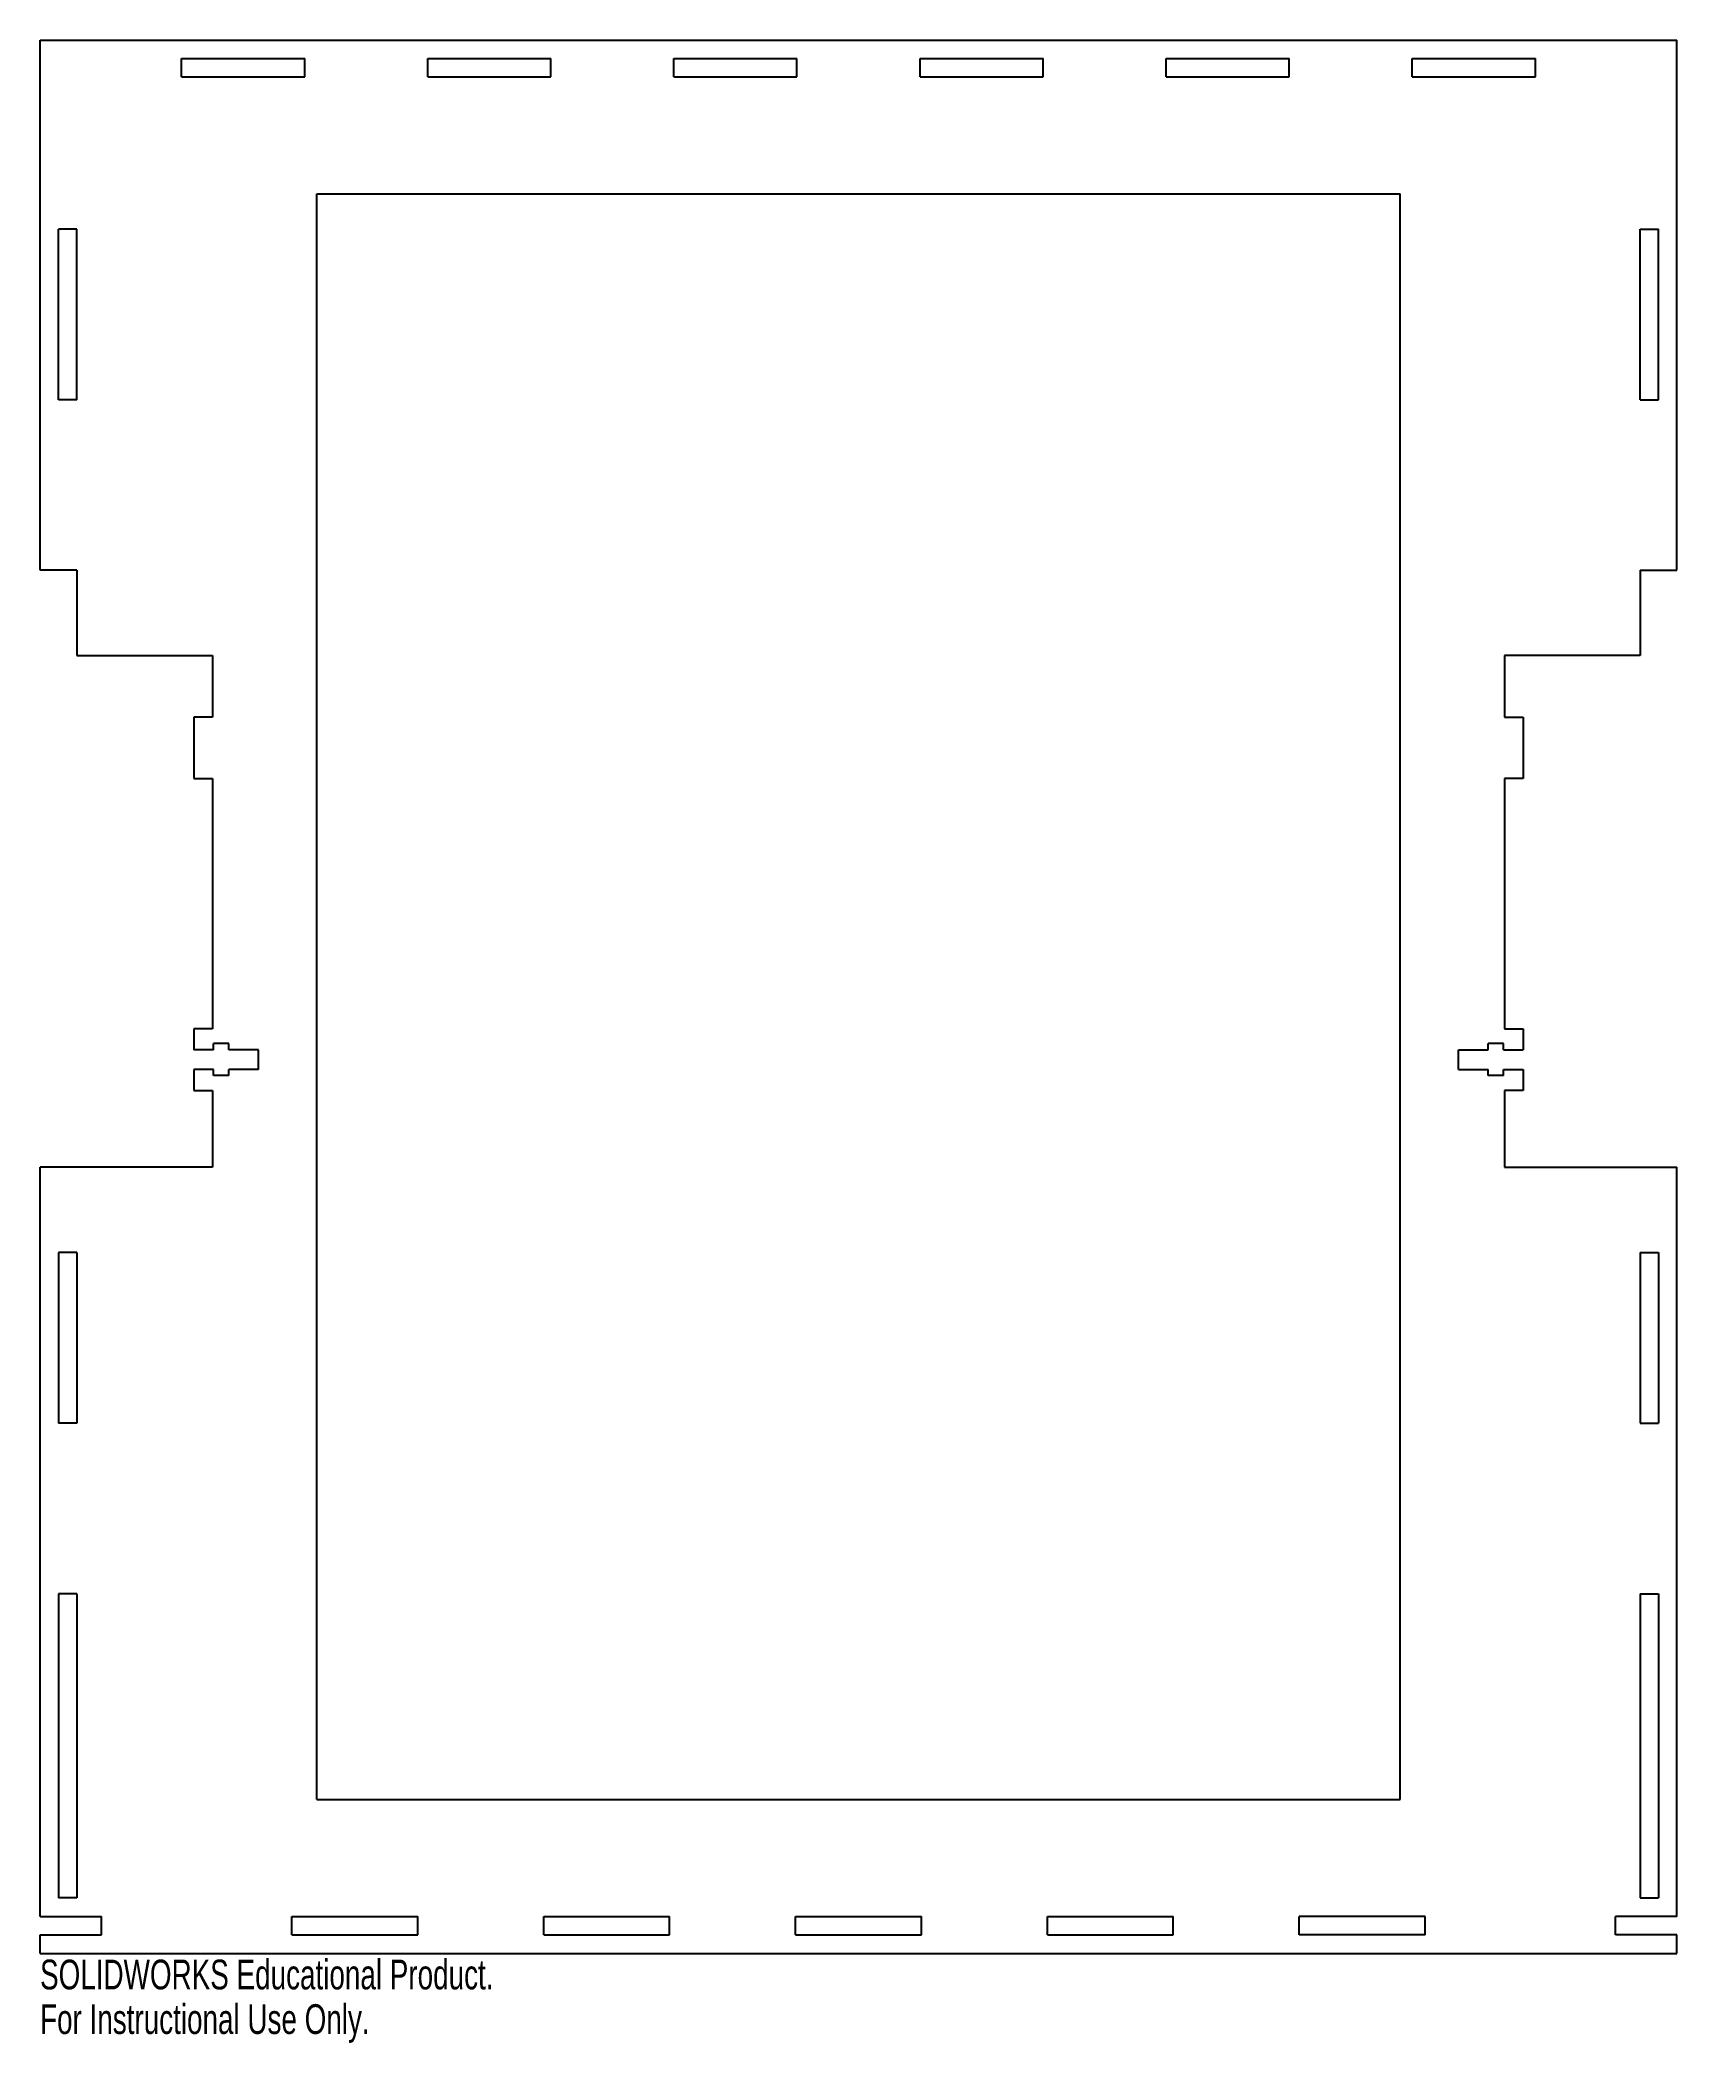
# Model space of a CAD drawing. Header units: millimetres. Extents: x -133 to 133, y -170 to 156.
import ezdxf

# ---------------------------------------------------------------- set-up
doc = ezdxf.new("R2010")
doc.units = ezdxf.units.MM
doc.styles.add('SLDTEXTSTYLE0', font='TXT', dxfattribs={"width": 0.7})

msp = doc.modelspace()

# ---------------------------------------------------------------- linework, layer by layer
at = {"color": 7, "linetype": 'Continuous', "lineweight": 25}
for p, q in [((-133, 155.5), (133, 155.5)), ((-133, 69.3181), (-133, 155.5)), ((133, 69.3181), (133, 155.5)), ((-110, 149.5), (-110, 152.5)), ((-110, 152.5), (-90, 152.5)), ((-90, 149.5), (-90, 152.5)), ((-70, 149.5), (-70, 152.5)), ((-70, 152.5), (-50, 152.5)), ((-50, 149.5), (-50, 152.5)), ((-30, 149.5), (-30, 152.5)), ((-30, 152.5), (-10, 152.5)), ((-10, 149.5), (-10, 152.5)), ((10, 149.5), (10, 152.5)), ((10, 152.5), (30, 152.5)), ((30, 149.5), (30, 152.5)), ((50, 149.5), (50, 152.5)), ((50, 152.5), (70, 152.5)), ((70, 149.5), (70, 152.5)), ((90, 149.5), (90, 152.5)), ((90, 152.5), (110, 152.5)), ((110, 149.5), (110, 152.5)), ((-110, 149.5), (-90, 149.5)), ((-70, 149.5), (-50, 149.5)), ((-30, 149.5), (-10, 149.5)), ((10, 149.5), (30, 149.5)), ((50, 149.5), (70, 149.5)), ((90, 149.5), (110, 149.5)), ((-88, -130.5), (-88, 130.5)), ((-88, 130.5), (88, 130.5)), ((88, -130.5), (88, 130.5)), ((-130, 97.0454), (-130, 124.7727)), ((-127, 124.7727), (-130, 124.7727)), ((-127, 97.0454), (-127, 124.7727)), ((127, 97.0454), (127, 124.7727)), ((127, 124.7727), (130, 124.7727)), ((130, 97.0454), (130, 124.7727)), ((-127, 97.0454), (-130, 97.0454)), ((127, 97.0454), (130, 97.0454)), ((-127, 69.3181), (-133, 69.3181)), ((-127, 69.3181), (-127, 55.4545)), ((127, 69.3181), (127, 55.4545)), ((127, 69.3181), (133, 69.3181)), ((-127, 55.4545), (-105, 55.4545)), ((-105, 55.4545), (-105, 45.4545)), ((105, 55.4545), (105, 45.4545)), ((127, 55.4545), (105, 55.4545)), ((-105, 45.4545), (-108, 45.4545)), ((-108, 45.4545), (-108, 35.4545)), ((105, 45.4545), (108, 45.4545)), ((108, 45.4545), (108, 35.4545)), ((-108, 35.4545), (-105, 35.4545)), ((-105, 35.4545), (-105, -5.2273)), ((105, 35.4545), (105, -5.2273)), ((108, 35.4545), (105, 35.4545)), ((-105, -5.2273), (-108, -5.2273)), ((-108, -5.2273), (-108, -8.6273)), ((105, -5.2273), (108, -5.2273)), ((108, -5.2273), (108, -8.6273)), ((-104.825, -8.6273), (-108, -8.6273)), ((-104.825, -8.6273), (-104.825, -7.6273)), ((-102.325, -7.6273), (-104.825, -7.6273)), ((-102.325, -8.6273), (-102.325, -7.6273)), ((-97.5, -8.6273), (-102.325, -8.6273)), ((-97.5, -11.8273), (-97.5, -8.6273)), ((97.5, -11.8273), (97.5, -8.6273)), ((97.5, -8.6273), (102.325, -8.6273)), ((102.325, -8.6273), (102.325, -7.6273)), ((104.825, -7.6273), (102.325, -7.6273)), ((104.825, -8.6273), (104.825, -7.6273)), ((104.825, -8.6273), (108, -8.6273)), ((-104.825, -11.8273), (-108, -11.8273)), ((-108, -11.8273), (-108, -15.2273)), ((-104.825, -12.8273), (-104.825, -11.8273)), ((-102.325, -12.8273), (-104.825, -12.8273)), ((-97.5, -11.8273), (-102.325, -11.8273)), ((-102.325, -12.8273), (-102.325, -11.8273)), ((97.5, -11.8273), (102.325, -11.8273)), ((102.325, -12.8273), (102.325, -11.8273)), ((104.825, -12.8273), (102.325, -12.8273)), ((104.825, -11.8273), (108, -11.8273)), ((104.825, -12.8273), (104.825, -11.8273)), ((108, -11.8273), (108, -15.2273)), ((-108, -15.2273), (-105, -15.2273)), ((-105, -15.2273), (-105, -27.7273)), ((105, -15.2273), (105, -27.7273)), ((108, -15.2273), (105, -15.2273)), ((-105, -27.7273), (-133, -27.7273)), ((-133, -149.5), (-133, -27.7273)), ((105, -27.7273), (133, -27.7273)), ((133, -149.5), (133, -27.7273)), ((-127, -41.5909), (-130, -41.5909)), ((-130, -41.5909), (-130, -69.3182)), ((-127, -41.5909), (-127, -69.3182)), ((127, -41.5909), (130, -41.5909)), ((127, -41.5909), (127, -69.3182)), ((130, -41.5909), (130, -69.3182)), ((-127, -69.3182), (-130, -69.3182)), ((127, -69.3182), (130, -69.3182)), ((-127, -97.0455), (-130, -97.0455)), ((-130, -97.0455), (-130, -146.5)), ((-127, -97.0455), (-127, -146.5)), ((127, -97.0455), (130, -97.0455)), ((127, -97.0455), (127, -146.5)), ((130, -97.0455), (130, -146.5)), ((-88, -130.5), (88, -130.5)), ((-127, -146.5), (-130, -146.5)), ((127, -146.5), (130, -146.5)), ((-133, -149.5), (-123, -149.5)), ((-123, -152.5), (-123, -149.5)), ((-92.07675, -152.5), (-92.07675, -149.5)), ((-92.07675, -149.5), (-71.61525, -149.5)), ((-71.61525, -152.5), (-71.61525, -149.5)), ((-51.15375, -152.5), (-51.15375, -149.5)), ((-51.15375, -149.5), (-30.69225, -149.5)), ((-30.69225, -152.5), (-30.69225, -149.5)), ((-10.23075, -152.5), (-10.23075, -149.5)), ((-10.23075, -149.5), (10.23075, -149.5)), ((10.23075, -152.5), (10.23075, -149.5)), ((30.69225, -152.5), (30.69225, -149.5)), ((30.69225, -149.5), (51.15375, -149.5)), ((51.15375, -152.5), (51.15375, -149.5)), ((71.61525, -152.5), (71.61525, -149.5)), ((92.07675, -149.5), (71.61525, -149.5)), ((92.07675, -152.5), (92.07675, -149.5)), ((123, -152.5), (123, -149.5)), ((133, -149.5), (123, -149.5)), ((-133, -152.5), (-123, -152.5)), ((-133, -155.5), (-133, -152.5)), ((-92.07675, -152.5), (-71.61525, -152.5)), ((-51.15375, -152.5), (-30.69225, -152.5)), ((-10.23075, -152.5), (10.23075, -152.5)), ((30.69225, -152.5), (51.15375, -152.5)), ((92.07675, -152.5), (71.61525, -152.5)), ((133, -152.5), (123, -152.5)), ((133, -155.5), (133, -152.5)), ((-133, -155.5), (133, -155.5))]:
    msp.add_line(p, q, dxfattribs=at)

# ---------------------------------------------------------------- texts
at = {"color": 7, "linetype": 'Continuous', "char_height": 4.83362, "attachment_point": 1, "style": 'SLDTEXTSTYLE0'}
for s, insert in [('SOLIDWORKS Educational Product.', (-133, -156.51957)), ('For Instructional Use Only.', (-133, -163.77))]:
    msp.add_mtext(s, dxfattribs=dict(at, insert=insert))

doc.saveas('drawing.dxf')
